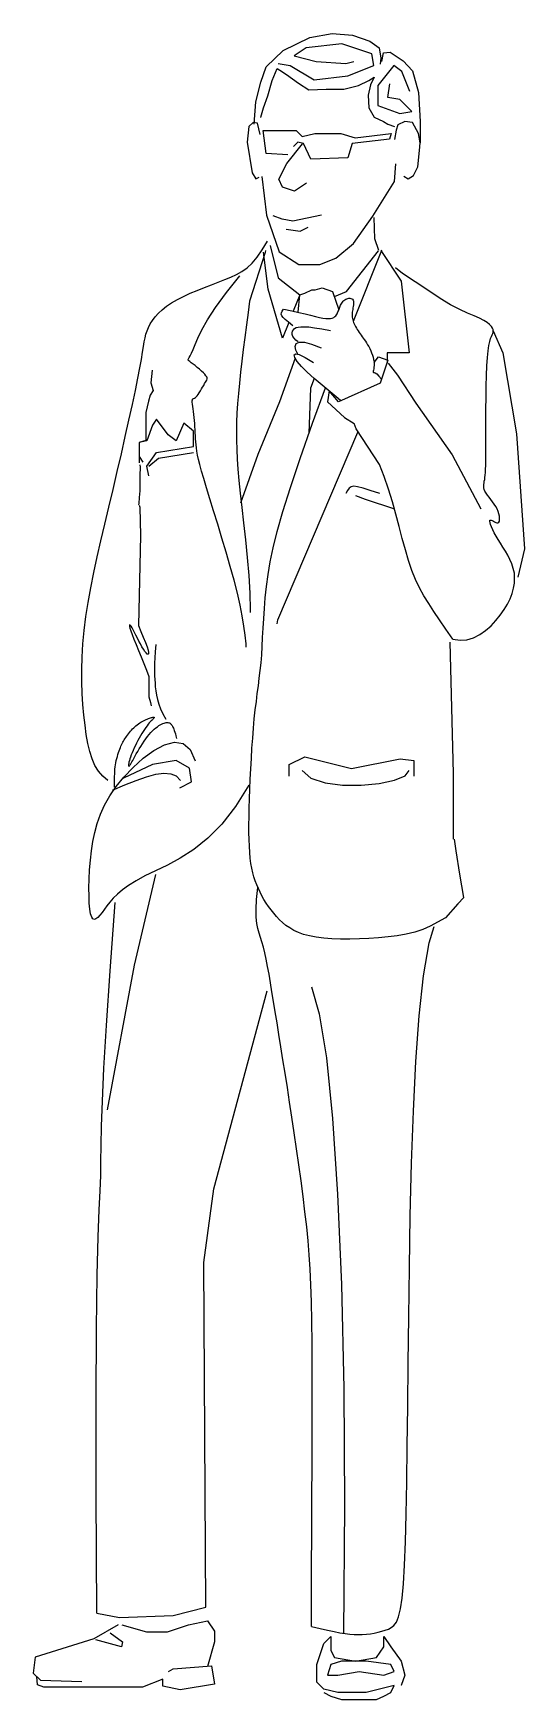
# Model space of a CAD drawing. Extents: x 2.04 to 2.56, y -0.3 to 1.44.
import ezdxf

# ---------------------------------------------------------------- set-up
doc = ezdxf.new("R2010")
doc.units = 0
doc.header["$LTSCALE"] = 24
doc.header["$MEASUREMENT"] = 0
doc.layers.get('0').update_dxf_attribs({"linetype": 'CONTINUOUS'})

msp = doc.modelspace()

# ---------------------------------------------------------------- linework, layer by layer
for p, q in [((2.1294, -0.226), (2.1036, -0.2407)), ((2.1331, -0.226), (2.1589, -0.2333)), ((2.181, -0.2333), (2.2031, -0.226)), ((2.2031, -0.226), (2.2228, -0.2216)), ((2.2228, -0.2216), (2.2302, -0.2327)), ((2.1036, -0.2407), (2.0424, -0.2598)), ((2.1589, -0.2333), (2.181, -0.2333)), ((2.2302, -0.2437), (2.2228, -0.2696)), ((2.2302, -0.2327), (2.2302, -0.2437)), ((2.0424, -0.2598), (2.0403, -0.2765))]:
    msp.add_line(p, q)
for points in [[(2.2717, 1.349), (2.2735, 1.3723), (2.2789, 1.393), (2.2843, 1.4092), (2.3022, 1.4263), (2.3301, 1.4397), (2.3535, 1.4442), (2.375, 1.4424), (2.393, 1.4361), (2.4029, 1.429), (2.4047, 1.4182), (2.4038, 1.4119)], [(2.2969, 1.4124), (2.3095, 1.4103), (2.3346, 1.3956), (2.3701, 1.3998), (2.3973, 1.4103), (2.3952, 1.4228), (2.3639, 1.4333), (2.3262, 1.4291), (2.3137, 1.4207), (2.3367, 1.4145), (2.3681, 1.4124), (2.3764, 1.4145)], [(2.4056, 1.4146), (2.4074, 1.4236), (2.4145, 1.4245), (2.428, 1.4155), (2.4379, 1.4047), (2.4442, 1.3822), (2.446, 1.3517), (2.446, 1.3292)], [(2.2789, 1.356), (2.2789, 1.3562), (2.2816, 1.3661), (2.2861, 1.3786), (2.2906, 1.3948), (2.296, 1.4074), (2.2987, 1.4056), (2.3058, 1.4011), (2.3184, 1.3921), (2.3292, 1.3849), (2.3472, 1.3858), (2.366, 1.3858), (2.3813, 1.3894), (2.3921, 1.3948), (2.3975, 1.3984), (2.3939, 1.3903), (2.3912, 1.3795), (2.3921, 1.3661), (2.3975, 1.3562), (2.4074, 1.3517), (2.4118, 1.349), (2.419, 1.3463)], [(2.435, 1.3831), (2.4266, 1.404), (2.4182, 1.4103), (2.4015, 1.3894), (2.4015, 1.3684), (2.4245, 1.3601), (2.4371, 1.3622), (2.4245, 1.3747), (2.412, 1.3768), (2.4141, 1.3914)], [(2.278, 1.3382), (2.2753, 1.3499), (2.2708, 1.3508), (2.2663, 1.3463), (2.2645, 1.3301), (2.2699, 1.2978), (2.2735, 1.2915), (2.2771, 1.2933)], [(2.4289, 1.2942), (2.4334, 1.2915), (2.4388, 1.2951), (2.4433, 1.3041), (2.4451, 1.3211), (2.446, 1.3292), (2.4442, 1.3391), (2.4379, 1.3508), (2.4298, 1.3517), (2.4226, 1.3481), (2.4208, 1.3427), (2.419, 1.3328)], [(2.307, 1.3166), (2.2844, 1.3181), (2.2814, 1.3422), (2.316, 1.3422), (2.322, 1.3361), (2.3356, 1.3392), (2.3627, 1.3392), (2.3777, 1.3346), (2.4153, 1.3392), (2.4138, 1.3331), (2.3747, 1.3286), (2.3702, 1.3136), (2.3311, 1.3121), (2.3235, 1.3286), (2.3175, 1.3301), (2.313, 1.3256)], [(2.3266, 1.2869), (2.3142, 1.2786), (2.3017, 1.2828), (2.2976, 1.2911), (2.3059, 1.3077), (2.3225, 1.3284)], [(2.2799, 1.2939), (2.2848, 1.2535), (2.2981, 1.2151), (2.3185, 1.2016), (2.3405, 1.2016), (2.3574, 1.2084), (2.376, 1.2236), (2.3964, 1.2524), (2.4188, 1.2888), (2.4205, 1.3074)], [(2.3424, 1.2533), (2.3124, 1.2472), (2.3012, 1.2491), (2.2919, 1.2528)], [(2.4024, 1.2162), (2.3984, 1.2286), (2.3975, 1.251)], [(2.1183, 0.6603), (2.113, 0.6646), (2.1086, 0.6698), (2.1049, 0.6759), (2.1019, 0.6829), (2.0995, 0.6906), (2.0975, 0.6991), (2.0958, 0.7083), (2.0945, 0.7181), (2.0933, 0.7287), (2.0923, 0.7398), (2.0916, 0.7515), (2.0912, 0.7637), (2.0911, 0.7765), (2.0915, 0.7897), (2.0923, 0.8035), (2.0936, 0.8176), (2.0955, 0.8322), (2.0979, 0.8471), (2.1007, 0.8625), (2.1039, 0.8784), (2.1074, 0.8948), (2.1112, 0.9117), (2.1153, 0.9291), (2.1195, 0.947), (2.1239, 0.9655), (2.1283, 0.9843), (2.1326, 1.0029), (2.1367, 1.021), (2.1406, 1.0384), (2.1442, 1.0546), (2.1474, 1.0694), (2.15, 1.0823), (2.1521, 1.0931), (2.1536, 1.1021), (2.1548, 1.1095), (2.1558, 1.1155), (2.1566, 1.1205), (2.1574, 1.1247), (2.1583, 1.1285), (2.1595, 1.1321), (2.161, 1.1357), (2.1628, 1.1393), (2.1652, 1.143), (2.168, 1.1468), (2.1714, 1.1505), (2.1753, 1.1542), (2.18, 1.1578), (2.1853, 1.1613), (2.1913, 1.1648), (2.1979, 1.1681), (2.2049, 1.1714), (2.2122, 1.1745), (2.2196, 1.1775), (2.227, 1.1804), (2.2341, 1.1832), (2.241, 1.1859), (2.2474, 1.1885), (2.2533, 1.1912), (2.259, 1.1944), (2.2644, 1.1983), (2.2697, 1.2032), (2.275, 1.2093), (2.2803, 1.2169), (2.2857, 1.2263)], [(2.3053, 1.2387), (2.32, 1.2366), (2.3283, 1.2408)], [(2.2837, 1.2163), (2.2833, 1.2144), (2.2671, 1.1632), (2.2655, 1.1512), (2.2637, 1.1383), (2.262, 1.1252), (2.2604, 1.1124), (2.2589, 1.1002), (2.2576, 1.0885), (2.2563, 1.0772), (2.2553, 1.0663), (2.2544, 1.0559), (2.2538, 1.0458), (2.2533, 1.0361), (2.2532, 1.0266), (2.2532, 1.0172), (2.2535, 1.0076), (2.254, 0.9975), (2.2548, 0.9867), (2.2559, 0.9748), (2.2573, 0.9616), (2.2589, 0.9468), (2.2607, 0.9304), (2.2627, 0.9126), (2.2646, 0.8941), (2.2661, 0.8753), (2.2673, 0.8568), (2.2678, 0.8391), (2.2677, 0.8363)], [(2.308, 1.1408), (2.3015, 1.1244), (2.2864, 1.1756), (2.2817, 1.2146)], [(2.2887, 1.2216), (2.297, 1.1875), (2.3196, 1.1698), (2.325, 1.1716), (2.3323, 1.1752), (2.3359, 1.1752), (2.3432, 1.177), (2.3541, 1.1734), (2.3605, 1.154)], [(2.3559, 1.168), (2.3686, 1.1734), (2.4023, 1.2161)], [(2.4046, 1.2167), (2.4052, 1.2163), (2.3756, 1.142)], [(2.4047, 1.2162), (2.4261, 1.184), (2.4343, 1.1088), (2.4114, 1.1088), (2.4114, 1.0984)], [(2.2635, 0.8), (2.2633, 0.8034), (2.2624, 0.8125), (2.2611, 0.8222), (2.2594, 0.8328), (2.2571, 0.8442), (2.2542, 0.8567), (2.2507, 0.8703), (2.2468, 0.8847), (2.2425, 0.8996), (2.2381, 0.9145), (2.2336, 0.9291), (2.2293, 0.943), (2.2254, 0.9559), (2.2219, 0.9672), (2.219, 0.9769), (2.2167, 0.9849), (2.2149, 0.9916), (2.2135, 0.9971), (2.2125, 1.0017), (2.2118, 1.0056), (2.2112, 1.0091), (2.2109, 1.0123), (2.2106, 1.0155), (2.2104, 1.0187), (2.2102, 1.0219), (2.21, 1.0251), (2.2099, 1.0283), (2.2097, 1.0315), (2.2095, 1.0347), (2.2093, 1.0379), (2.2089, 1.0411), (2.2086, 1.0443), (2.2082, 1.0473), (2.2078, 1.0502), (2.2075, 1.0528), (2.2072, 1.0551), (2.207, 1.057), (2.207, 1.0586), (2.2071, 1.0596), (2.2073, 1.0603), (2.2076, 1.0607), (2.2081, 1.0609), (2.2087, 1.0611), (2.2094, 1.0614), (2.2102, 1.0619), (2.2111, 1.0627), (2.2121, 1.0638), (2.2132, 1.0653), (2.2143, 1.0671), (2.2155, 1.069), (2.2167, 1.071), (2.2178, 1.073), (2.2189, 1.0748), (2.2199, 1.0766), (2.2208, 1.078), (2.2215, 1.0793), (2.2221, 1.0804), (2.2224, 1.0815), (2.2224, 1.0826), (2.2221, 1.0837), (2.2213, 1.0849), (2.2202, 1.0864), (2.2186, 1.088), (2.2167, 1.0898), (2.2145, 1.0917), (2.2122, 1.0936), (2.2099, 1.0955), (2.2078, 1.0972), (2.2059, 1.0986), (2.2044, 1.0998), (2.2033, 1.1005), (2.2028, 1.1012), (2.2027, 1.1018), (2.203, 1.1027), (2.2037, 1.104), (2.2047, 1.1059), (2.2061, 1.1087), (2.2078, 1.1126), (2.2098, 1.1177), (2.2126, 1.1244), (2.2168, 1.133), (2.2229, 1.1436), (2.2314, 1.1566), (2.2429, 1.1723), (2.2569, 1.1897)], [(2.4802, 0.8083), (2.4877, 0.8073), (2.4949, 0.8079), (2.5019, 0.81), (2.5084, 0.8134), (2.5145, 0.8176), (2.5202, 0.8226), (2.5253, 0.8281), (2.5299, 0.8338), (2.5339, 0.8395), (2.5373, 0.8452), (2.5401, 0.8509), (2.5422, 0.8565), (2.5438, 0.862), (2.5447, 0.8674), (2.5449, 0.8727), (2.5446, 0.8778), (2.5435, 0.8828), (2.542, 0.8876), (2.54, 0.8922), (2.5377, 0.8966), (2.5352, 0.9009), (2.5326, 0.9051), (2.5301, 0.9091), (2.5276, 0.9129), (2.5255, 0.9166), (2.5236, 0.9201), (2.522, 0.9233), (2.5207, 0.9262), (2.5197, 0.9287), (2.5191, 0.9307), (2.5188, 0.9322), (2.5189, 0.9332), (2.5195, 0.9335), (2.5203, 0.9334), (2.5213, 0.9329), (2.5226, 0.9322), (2.5239, 0.9315), (2.5252, 0.9309), (2.5264, 0.9305), (2.5274, 0.9306), (2.5283, 0.9312), (2.5289, 0.9323), (2.5292, 0.9338), (2.5292, 0.9356), (2.529, 0.9377), (2.5285, 0.9401), (2.5277, 0.9425), (2.5266, 0.9451), (2.5252, 0.9476), (2.5235, 0.9501), (2.5217, 0.9526), (2.5199, 0.9551), (2.5181, 0.9574), (2.5164, 0.9596), (2.515, 0.9618), (2.5138, 0.9638), (2.5131, 0.9656), (2.5127, 0.9673), (2.5125, 0.969), (2.5126, 0.9707), (2.5128, 0.9724), (2.5131, 0.9742), (2.5135, 0.9761), (2.5138, 0.9782), (2.5141, 0.9806), (2.5143, 0.9834), (2.5145, 0.9867), (2.5146, 0.9908), (2.5147, 0.9957), (2.5147, 1.0016), (2.5147, 1.0088), (2.5147, 1.0173), (2.5147, 1.0273), (2.5147, 1.0383), (2.5148, 1.05), (2.5149, 1.062), (2.5151, 1.0738), (2.5154, 1.085), (2.5158, 1.0952), (2.5164, 1.104), (2.5171, 1.1111), (2.5179, 1.1166), (2.5188, 1.1208), (2.5197, 1.1239), (2.5205, 1.1262), (2.5213, 1.1278), (2.5219, 1.1292), (2.5223, 1.1304), (2.5225, 1.1317), (2.5224, 1.1333), (2.5217, 1.1349), (2.5206, 1.1367), (2.5187, 1.1386), (2.5161, 1.1407), (2.5125, 1.1429), (2.508, 1.1452), (2.5024, 1.1476), (2.4955, 1.1506), (2.4874, 1.1544), (2.4778, 1.1594), (2.4667, 1.1661), (2.454, 1.1748), (2.4272, 1.1921), (2.42, 1.1982)], [(2.3123, 1.1374), (2.3077, 1.1411), (2.3044, 1.1439), (2.3021, 1.1461), (2.3008, 1.1478), (2.3003, 1.1494), (2.3005, 1.1509), (2.3013, 1.1526), (2.3027, 1.1547)], [(2.3029, 1.1547), (2.3113, 1.1531), (2.3187, 1.1514), (2.3253, 1.1499), (2.331, 1.1484), (2.336, 1.1472), (2.3403, 1.1461), (2.3439, 1.1454), (2.3471, 1.1449), (2.3497, 1.1448), (2.3519, 1.145), (2.3537, 1.1454), (2.3552, 1.1461), (2.3563, 1.1469), (2.3573, 1.1479), (2.358, 1.1489), (2.3587, 1.15), (2.3592, 1.151), (2.3597, 1.152), (2.3601, 1.153), (2.3605, 1.1539), (2.3608, 1.1549), (2.3612, 1.1559), (2.3616, 1.1569), (2.362, 1.1579), (2.3625, 1.1589), (2.3631, 1.16), (2.3637, 1.161), (2.3644, 1.162), (2.3651, 1.163), (2.3659, 1.1638), (2.3669, 1.1646), (2.3678, 1.1652), (2.3689, 1.1657), (2.37, 1.1661), (2.3711, 1.1663), (2.3722, 1.1663), (2.3733, 1.1661), (2.3742, 1.1657), (2.3749, 1.1651), (2.3755, 1.1643), (2.3758, 1.1633), (2.376, 1.1621), (2.376, 1.1607), (2.3759, 1.1592), (2.3757, 1.1577), (2.3754, 1.1561), (2.3751, 1.1545), (2.3749, 1.153), (2.3747, 1.1516), (2.3745, 1.1502), (2.3745, 1.1488), (2.3745, 1.1475), (2.3746, 1.1463), (2.3748, 1.145), (2.3751, 1.1437), (2.3755, 1.1423), (2.376, 1.1409), (2.3766, 1.1395), (2.3773, 1.138), (2.3781, 1.1365), (2.379, 1.1349), (2.3799, 1.1334), (2.3809, 1.1319), (2.3819, 1.1304), (2.3829, 1.1289), (2.384, 1.1274), (2.3851, 1.1259), (2.3862, 1.1244), (2.3873, 1.1228), (2.3885, 1.1212), (2.3896, 1.1194), (2.3908, 1.1175), (2.3919, 1.1155), (2.393, 1.1134), (2.3941, 1.1112), (2.395, 1.1089), (2.3959, 1.1066), (2.3966, 1.1043), (2.3971, 1.102), (2.3975, 1.0998), (2.3976, 1.0977), (2.3976, 1.0957), (2.3974, 1.0938), (2.3972, 1.0922), (2.3969, 1.0908), (2.3967, 1.0897), (2.3966, 1.0889), (2.3967, 1.0885), (2.397, 1.0884), (2.3976, 1.0883), (2.3987, 1.0879), (2.4003, 1.0868), (2.4026, 1.0846), (2.4054, 1.0813)], [(2.318, 1.1516), (2.3196, 1.1698), (2.3128, 1.1527)], [(2.3178, 1.1204), (2.3154, 1.1222), (2.3136, 1.1242), (2.3124, 1.1261), (2.3118, 1.1281), (2.3117, 1.1299), (2.3121, 1.1316), (2.3129, 1.1331), (2.3141, 1.1344), (2.3157, 1.1354), (2.3178, 1.136), (2.3206, 1.1364), (2.3243, 1.1364), (2.3291, 1.1361), (2.3352, 1.1353), (2.3427, 1.1341), (2.3518, 1.1325)], [(2.3177, 1.1074), (2.3156, 1.1116), (2.3149, 1.1157), (2.316, 1.1186), (2.3192, 1.1201), (2.3245, 1.1201), (2.3321, 1.1182), (2.3421, 1.1143)], [(2.5225, 1.132), (2.5325, 1.1088), (2.5468, 1.024), (2.5554, 0.9032), (2.5483, 0.8736)], [(2.3149, 1.1032), (2.2983, 1.0576), (2.2758, 1.0024), (2.2574, 0.9512)], [(2.3627, 1.0586), (2.36, 1.061), (2.3516, 1.0681), (2.343, 1.0751), (2.3347, 1.082), (2.3274, 1.0886), (2.3214, 1.0946), (2.317, 1.0998), (2.3145, 1.1039), (2.3139, 1.1067), (2.3154, 1.1078), (2.3191, 1.1071), (2.3253, 1.1041), (2.3341, 1.0987)], [(2.317, 1.1088), (2.3165, 1.1076)], [(2.3975, 1.0989), (2.4023, 1.1046), (2.4121, 1.1014), (2.404, 1.077), (2.3601, 1.0575), (2.3504, 1.0689), (2.3487, 1.0575), (2.3666, 1.0412), (2.3765, 1.0347)], [(2.165, 1.0908), (2.1635, 1.0776), (2.1658, 1.0693), (2.1627, 1.0644), (2.1611, 1.0581), (2.1581, 1.0463), (2.1581, 1.0171), (2.1511, 1.015), (2.1511, 0.9935)], [(2.4124, 1.0981), (2.4221, 1.0856), (2.4413, 1.0562), (2.4794, 1.002), (2.5096, 0.9451)], [(2.4915, 0.5375), (2.4854, 0.5306), (2.4725, 0.5162), (2.4564, 0.5073), (2.4485, 0.5037), (2.4401, 0.501), (2.4312, 0.4989), (2.4219, 0.4973), (2.4122, 0.4961), (2.4023, 0.4952), (2.3922, 0.4944), (2.3821, 0.4939), (2.3722, 0.4937), (2.3625, 0.4937), (2.3533, 0.4941), (2.3447, 0.4947), (2.3369, 0.4957), (2.3299, 0.497), (2.3237, 0.4987), (2.3182, 0.5006), (2.3134, 0.5029), (2.3091, 0.5054), (2.3052, 0.5081), (2.3017, 0.511), (2.2984, 0.5141), (2.2953, 0.5174), (2.2923, 0.5208), (2.2895, 0.5243), (2.2869, 0.5279), (2.2844, 0.5316), (2.2821, 0.5354), (2.28, 0.5392), (2.278, 0.543), (2.2762, 0.5468), (2.2745, 0.5507), (2.273, 0.5548), (2.2716, 0.5589), (2.2704, 0.5634), (2.2694, 0.5681), (2.2685, 0.5732), (2.2678, 0.5787), (2.2672, 0.5847), (2.2668, 0.5912), (2.2666, 0.5981), (2.2664, 0.6056), (2.2664, 0.6136), (2.2665, 0.6221), (2.2667, 0.6312), (2.2669, 0.6408), (2.2673, 0.6509), (2.2677, 0.6615), (2.2683, 0.6723), (2.2689, 0.6832), (2.2695, 0.694), (2.2703, 0.7047), (2.2711, 0.7151), (2.272, 0.7249), (2.273, 0.7342), (2.2741, 0.743), (2.2751, 0.7513), (2.2762, 0.7595), (2.2772, 0.7675), (2.2781, 0.7755), (2.279, 0.7837), (2.2797, 0.7921), (2.2803, 0.8009), (2.2807, 0.8102), (2.2812, 0.8199), (2.2818, 0.83), (2.2825, 0.8407), (2.2835, 0.852), (2.2848, 0.8638), (2.2865, 0.8763), (2.2887, 0.8895), (2.2918, 0.9043), (2.2961, 0.9216), (2.3019, 0.9424), (2.3098, 0.9676), (2.32, 0.9982), (2.3329, 1.035), (2.3465, 1.0723)], [(2.3349, 1.0819), (2.331, 1.072), (2.3293, 1.0246)], [(2.1613, 0.9799), (2.1593, 0.9901), (2.1695, 1.0044), (2.2083, 1.0106), (2.2083, 1.0269), (2.1981, 1.0351), (2.1899, 1.0167), (2.1818, 1.0228), (2.1695, 1.0392), (2.1654, 1.0331), (2.1593, 1.0167), (2.1511, 1.0147), (2.1511, 1.0003), (2.1552, 0.9942)], [(2.3788, 1.0292), (2.3765, 1.0347)], [(2.2961, 0.8244), (2.2967, 0.8287), (2.3804, 1.0257)], [(2.4802, 0.8083), (2.4729, 0.8191), (2.4663, 0.8287), (2.4602, 0.8376), (2.4548, 0.846), (2.4498, 0.8541), (2.4452, 0.8624), (2.4411, 0.8711), (2.4373, 0.8805), (2.4337, 0.8909), (2.4304, 0.9021), (2.4271, 0.9141), (2.4238, 0.9266), (2.4203, 0.9395), (2.4167, 0.9527), (2.4127, 0.9659), (2.4082, 0.979), (2.4033, 0.9919), (2.3786, 1.0292)], [(2.1613, 0.9901), (2.1715, 0.9983), (2.2083, 1.0044)], [(2.1521, 0.9914), (2.1522, 0.9889), (2.1521, 0.9803), (2.152, 0.9721), (2.1518, 0.9643), (2.1514, 0.9572), (2.1509, 0.951), (2.1507, 0.9494)], [(2.4037, 0.9613), (2.3936, 0.9646), (2.386, 0.967), (2.3803, 0.9685), (2.3763, 0.9689), (2.3735, 0.9685), (2.3715, 0.967), (2.3698, 0.9646), (2.368, 0.9613)], [(2.1511, 0.949), (2.152, 0.947), (2.1525, 0.9172), (2.1504, 0.8228), (2.153, 0.8165), (2.1556, 0.8104), (2.1578, 0.8049), (2.1595, 0.8003), (2.1606, 0.7968), (2.1611, 0.7944), (2.161, 0.793), (2.1606, 0.7926), (2.1597, 0.7929), (2.1586, 0.794), (2.1573, 0.7957), (2.1558, 0.7979), (2.1542, 0.8005), (2.1526, 0.8034), (2.151, 0.8065), (2.1494, 0.8096), (2.1479, 0.8127), (2.1464, 0.8156), (2.1451, 0.8182), (2.1438, 0.8204), (2.1428, 0.822), (2.1419, 0.8231), (2.1413, 0.8234), (2.141, 0.8231), (2.1411, 0.8219), (2.1415, 0.82), (2.1424, 0.8171), (2.1438, 0.8132), (2.1457, 0.8084), (2.1481, 0.8028), (2.1507, 0.7965), (2.1535, 0.7898), (2.1563, 0.7829), (2.159, 0.7761), (2.1615, 0.7694), (2.1615, 0.7478), (2.1632, 0.7421), (2.164, 0.7386)], [(2.378, 0.9594), (2.3882, 0.9553), (2.4188, 0.9451)], [(2.4771, 0.8054), (2.4806, 0.6675), (2.4806, 0.5985)], [(2.1687, 0.8029), (2.1682, 0.7953), (2.1678, 0.7889), (2.1675, 0.7833), (2.1674, 0.7784), (2.1674, 0.7741), (2.1675, 0.7701), (2.1676, 0.7663), (2.1679, 0.7624), (2.1682, 0.7584), (2.1687, 0.7542), (2.1695, 0.7498), (2.1705, 0.7452), (2.1719, 0.7404), (2.1737, 0.7353), (2.1761, 0.73), (2.1791, 0.7244)], [(2.1255, 0.6531), (2.1255, 0.6573), (2.1255, 0.661), (2.1255, 0.6643), (2.1256, 0.6672), (2.1257, 0.6698), (2.1259, 0.6722), (2.1261, 0.6744), (2.1264, 0.6766), (2.1268, 0.6788), (2.1273, 0.681), (2.1278, 0.6832), (2.1284, 0.6854), (2.129, 0.6875), (2.1296, 0.6895), (2.1303, 0.6914), (2.131, 0.6932), (2.1316, 0.6948), (2.1322, 0.6963), (2.1329, 0.6977), (2.1335, 0.699), (2.1342, 0.7003), (2.1349, 0.7015), (2.1356, 0.7027), (2.1364, 0.704), (2.1372, 0.7052), (2.1381, 0.7065), (2.139, 0.7078), (2.14, 0.7092), (2.141, 0.7105), (2.1421, 0.7118), (2.1432, 0.713), (2.1443, 0.7142), (2.1455, 0.7154), (2.1467, 0.7165), (2.1479, 0.7176), (2.1492, 0.7186), (2.1504, 0.7196), (2.1518, 0.7205), (2.1531, 0.7213), (2.1544, 0.7221), (2.1558, 0.7228), (2.1571, 0.7235), (2.1585, 0.7241), (2.1597, 0.7246), (2.161, 0.7251), (2.1621, 0.7255), (2.1632, 0.7258), (2.1642, 0.7261), (2.165, 0.7263), (2.1657, 0.7265), (2.1663, 0.7266), (2.1667, 0.7266), (2.167, 0.7265), (2.1671, 0.7264), (2.1671, 0.7262), (2.167, 0.7259), (2.1666, 0.7255), (2.1661, 0.725), (2.1655, 0.7243), (2.1648, 0.7236), (2.1639, 0.7227), (2.1629, 0.7217), (2.1618, 0.7205), (2.1607, 0.7191), (2.1595, 0.7175), (2.1582, 0.7157), (2.1568, 0.7137), (2.1554, 0.7116), (2.154, 0.7094), (2.1526, 0.7071), (2.1513, 0.7046), (2.1499, 0.7021), (2.1486, 0.6995), (2.1473, 0.6969), (2.1461, 0.6943), (2.1449, 0.6918), (2.1439, 0.6893), (2.143, 0.687), (2.1422, 0.6848), (2.1415, 0.6828), (2.141, 0.681), (2.1406, 0.6794), (2.1403, 0.6781), (2.1402, 0.677), (2.1401, 0.6761), (2.1402, 0.6755), (2.1403, 0.6751), (2.1406, 0.675), (2.1408, 0.6751), (2.1412, 0.6755), (2.1416, 0.6762), (2.1422, 0.677), (2.1428, 0.6782), (2.1436, 0.6796), (2.1446, 0.6813), (2.1456, 0.6833), (2.1468, 0.6855), (2.1482, 0.688), (2.1497, 0.6906), (2.1513, 0.6933), (2.153, 0.696), (2.1547, 0.6988), (2.1565, 0.7014), (2.1583, 0.704), (2.1601, 0.7063), (2.1619, 0.7085), (2.1636, 0.7105), (2.1654, 0.7123), (2.1671, 0.7139), (2.1688, 0.7154), (2.1704, 0.7166), (2.1719, 0.7177), (2.1734, 0.7186), (2.1747, 0.7194), (2.176, 0.72), (2.1773, 0.7204), (2.1784, 0.7207), (2.1795, 0.7209), (2.1805, 0.721), (2.1814, 0.7209), (2.1822, 0.7208), (2.1829, 0.7205), (2.1836, 0.7202), (2.1842, 0.7197), (2.1847, 0.7192), (2.1852, 0.7186), (2.1857, 0.7179), (2.1862, 0.717), (2.1867, 0.7161), (2.1872, 0.7151), (2.1876, 0.7139), (2.1881, 0.7126), (2.1886, 0.711), (2.1892, 0.7091), (2.1897, 0.7069), (2.1903, 0.7044)], [(2.2661, 0.6552), (2.2523, 0.6327), (2.2379, 0.6143), (2.2232, 0.5995), (2.2085, 0.5879), (2.1943, 0.5786), (2.1808, 0.5713), (2.1684, 0.5653), (2.1573, 0.56), (2.148, 0.555), (2.1402, 0.5501), (2.1337, 0.5455), (2.1285, 0.541), (2.1241, 0.5367), (2.1205, 0.5326), (2.1175, 0.5288), (2.1149, 0.5252), (2.1124, 0.5218), (2.1101, 0.5189), (2.108, 0.5165), (2.106, 0.5149), (2.1043, 0.5143), (2.1028, 0.5149), (2.1015, 0.5167), (2.1004, 0.5201), (2.0996, 0.525), (2.099, 0.5314), (2.0987, 0.5389), (2.0986, 0.5475), (2.0988, 0.5567), (2.0993, 0.5664), (2.1002, 0.5764), (2.1013, 0.5864), (2.1027, 0.5961), (2.1047, 0.6057), (2.1072, 0.6152), (2.1106, 0.6247), (2.1149, 0.6342), (2.1204, 0.6439), (2.1271, 0.6537), (2.1353, 0.6637), (2.1449, 0.6739), (2.1555, 0.6836), (2.1667, 0.6918), (2.1777, 0.6977), (2.1882, 0.7005), (2.1974, 0.6991), (2.2049, 0.6928), (2.21, 0.6807)], [(2.3085, 0.6646), (2.3085, 0.6769), (2.3248, 0.685), (2.3739, 0.6728), (2.425, 0.683), (2.4393, 0.681), (2.4393, 0.6646)], [(2.1234, 0.6501), (2.1363, 0.6556), (2.1481, 0.6603), (2.1589, 0.6641), (2.1686, 0.6667), (2.1771, 0.6679), (2.1843, 0.6673), (2.1902, 0.6649), (2.1947, 0.6603)], [(2.194, 0.6525), (2.2063, 0.6586), (2.2042, 0.673), (2.1899, 0.6812), (2.1654, 0.6771), (2.1347, 0.6627)], [(2.3222, 0.6705), (2.3314, 0.6626), (2.3461, 0.6576), (2.3644, 0.6553), (2.384, 0.6552), (2.4029, 0.6571), (2.4189, 0.6605), (2.4301, 0.6651), (2.4343, 0.6705)], [(2.4915, 0.5375), (2.4873, 0.5618), (2.4835, 0.5862), (2.4817, 0.5986)], [(2.1181, 0.3147), (2.1462, 0.4662), (2.1686, 0.5615)], [(2.3318, -0.2275), (2.3319, -0.1981), (2.332, -0.1653), (2.3322, -0.1301), (2.3324, -0.0937), (2.3325, -0.0571), (2.3327, -0.0214), (2.3328, 0.0123), (2.3327, 0.0429), (2.3326, 0.0696), (2.3323, 0.0928), (2.3319, 0.1131), (2.3313, 0.131), (2.3305, 0.1472), (2.3296, 0.1624), (2.3283, 0.1771), (2.3269, 0.1919), (2.3251, 0.2074), (2.3232, 0.2235), (2.321, 0.24), (2.3187, 0.2567), (2.3163, 0.2735), (2.3139, 0.2903), (2.3114, 0.3067), (2.309, 0.3227), (2.3066, 0.3381), (2.3043, 0.3529), (2.302, 0.3671), (2.2999, 0.3806), (2.2978, 0.3935), (2.2958, 0.4057), (2.2939, 0.4173), (2.2921, 0.4282), (2.2905, 0.4384), (2.2889, 0.448), (2.2874, 0.4568), (2.2859, 0.465), (2.2844, 0.4725), (2.283, 0.4793), (2.2815, 0.4854), (2.28, 0.4908), (2.2785, 0.4955), (2.277, 0.5001), (2.2756, 0.5048), (2.2746, 0.5102), (2.2739, 0.5168), (2.2738, 0.525), (2.2742, 0.5352), (2.2755, 0.548)], [(2.107, -0.2138), (2.1063, -0.0884), (2.1062, 0.01), (2.1066, 0.0852), (2.1073, 0.141), (2.1083, 0.1812), (2.1093, 0.2095), (2.1102, 0.2297), (2.1109, 0.2455), (2.1112, 0.2605), (2.1115, 0.2771), (2.1119, 0.2975), (2.1127, 0.3238), (2.1143, 0.3583), (2.1169, 0.403), (2.1208, 0.4603), (2.1262, 0.5322)], [(2.3318, -0.2275), (2.3409, -0.2297), (2.3487, -0.2315), (2.3556, -0.233), (2.3617, -0.2342), (2.3671, -0.235), (2.372, -0.2356), (2.3765, -0.2359), (2.3809, -0.236), (2.3852, -0.2359), (2.3895, -0.2356), (2.3937, -0.2352), (2.3978, -0.2345), (2.4018, -0.2337), (2.4056, -0.2327), (2.4091, -0.2316), (2.4125, -0.2303), (2.4155, -0.2288), (2.4184, -0.2266), (2.4209, -0.223), (2.4232, -0.2174), (2.4252, -0.2092), (2.4269, -0.1979), (2.4284, -0.1828), (2.4296, -0.1632), (2.4305, -0.1388), (2.4313, -0.1097), (2.4319, -0.0761), (2.4324, -0.0383), (2.4328, 0.0034), (2.4333, 0.0487), (2.4339, 0.0974), (2.4346, 0.1491), (2.4355, 0.2033), (2.4368, 0.2586), (2.4387, 0.3132), (2.4413, 0.3653), (2.4448, 0.4132), (2.4495, 0.4553), (2.4554, 0.4897), (2.4605, 0.5069)], [(2.107, -0.2138), (2.1305, -0.2181), (2.1869, -0.216), (2.2212, -0.2074), (2.219, 0.1545), (2.2297, 0.2316), (2.2855, 0.4395)], [(2.332, 0.4435), (2.3401, 0.4152), (2.3475, 0.369), (2.3539, 0.3056), (2.3593, 0.226), (2.3633, 0.1313), (2.3659, 0.0221), (2.3667, -0.1004), (2.3656, -0.2355)], [(2.121, -0.2342), (2.1338, -0.2436), (2.1327, -0.2489), (2.1059, -0.2415)], [(2.3449, -0.297), (2.3523, -0.3007), (2.3634, -0.3044), (2.4002, -0.3044), (2.4076, -0.3007), (2.415, -0.297), (2.4187, -0.2897), (2.3892, -0.297), (2.3597, -0.297), (2.3449, -0.2934), (2.3376, -0.286), (2.3376, -0.2675), (2.3449, -0.2454), (2.3523, -0.238), (2.3523, -0.2528), (2.356, -0.2602), (2.3781, -0.2639), (2.4002, -0.2602), (2.4076, -0.2491), (2.4076, -0.238), (2.415, -0.2491), (2.4261, -0.2639), (2.4297, -0.2786), (2.4261, -0.2897), (2.4261, -0.2897)], [(2.0403, -0.2765), (2.0477, -0.2839), (2.091, -0.2854)], [(2.1819, -0.2747), (2.187, -0.2719), (2.2272, -0.2689), (2.2302, -0.288), (2.1943, -0.2941), (2.1759, -0.2904), (2.1759, -0.283), (2.1546, -0.2913), (2.1141, -0.2913), (2.0514, -0.2913), (2.0447, -0.2887), (2.044, -0.2802)]]:
    msp.add_lwpolyline(points)
msp.add_lwpolyline([(2.3634, -0.2639), (2.3523, -0.2675), (2.3486, -0.2786), (2.3597, -0.2786), (2.3818, -0.2749), (2.4076, -0.2786), (2.4187, -0.2749), (2.415, -0.2675), (2.3892, -0.2639)], close=True)

doc.saveas('drawing.dxf')
